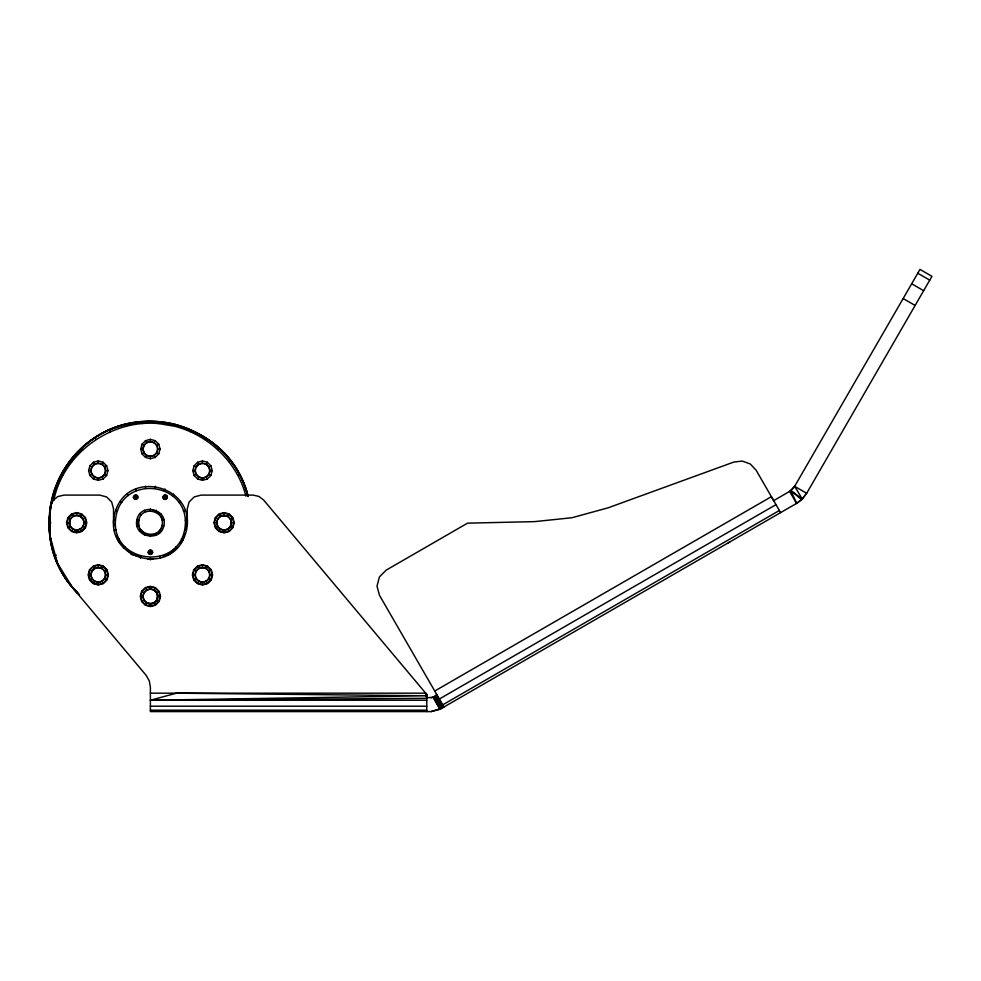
<?xml version="1.0" encoding="UTF-8"?>
<svg xmlns="http://www.w3.org/2000/svg" width="981" height="981" viewBox="0 0 981 981"><rect width="100%" height="100%" fill="white"/><g stroke="black" fill="none" stroke-linecap="round" stroke-linejoin="round"><path stroke-width="1.47" d="M69.565 524.651L69.565 520.825L71.478 517.527L74.777 515.614L78.59 515.614L81.901 517.527L83.802 520.825L83.802 524.651L81.901 527.95L78.59 529.863L74.777 529.863L71.478 527.95L69.565 524.651L69.639 520.715M157.512 448.403L157.512 450.941L155.599 454.252L152.3 456.153L148.474 456.153L145.176 454.252L143.263 450.941L143.336 447.017M157.438 598.459L157.512 594.535L155.599 591.224L152.3 589.323L148.474 589.323L145.176 591.224L143.263 594.535L143.263 598.349L145.176 601.647L148.474 603.56L152.3 603.56L155.599 601.647L157.512 598.349L157.512 594.535M231.136 524.761L231.209 520.825L229.296 517.527L225.998 515.614L222.184 515.614L218.873 517.527L217.61 519.734M137.978 523.523L138.554 526.576L138.444 519.525L137.266 520.237M184.661 529.863C193.539 481.83 119.866 471.702 115.464 520.347C111.908 562.64 176.666 571.543 184.661 529.863L186.464 530.231C174.9 580.335 99.522 559.207 115.66 510.402C129.97 468.072 196.225 486.637 186.464 530.231M77.634 592.818C17.891 535.148 59.081 427.912 140.197 421.916C188.094 416.214 236.715 449.629 248.193 496.533M53.722 500.568C63.164 453.406 110.951 419.059 158.603 423.584L158.75 421.744C199.891 425.043 237.574 455.503 247.727 495.736M137.978 521.953L138.456 519.55L138.456 525.926L137.266 525.24M155.157 488.06L155.403 486.233M245.961 496.227C237.292 462.223 208.597 434.988 174.814 426.294L175.268 424.503M67.015 522.738L68.314 517.907L71.846 514.363L76.69 513.063L81.521 514.363L85.065 517.907L86.365 522.738L85.065 527.57L81.521 531.113L76.69 532.413L71.846 531.113L68.314 527.57L67.015 522.738L69.32 522.738L70.301 526.417L72.999 529.115L76.69 530.108L80.368 529.115L83.066 526.417L84.059 522.738L83.066 519.047L80.368 516.349L76.69 515.368L72.999 516.349L70.301 519.047L69.32 522.738M88.597 470.622L89.896 465.791L93.44 462.247L98.272 460.947L103.115 462.247L106.647 465.791L107.947 470.622L106.647 475.466L103.115 478.998L98.272 480.298L93.44 478.998L89.896 475.466L88.597 470.622L90.902 470.622L91.895 466.944L94.593 464.246L98.272 463.253L101.963 464.246L104.66 466.944L105.641 470.622L104.66 474.314L101.963 477.011L98.272 477.992L94.593 477.011L91.895 474.314L90.902 470.622M88.597 574.854L89.896 570.01L93.44 566.478L98.272 565.179L103.115 566.478L106.647 570.01L107.947 574.854L106.647 579.685L103.115 583.229L98.272 584.529L93.44 583.229L89.896 579.685L88.597 574.854L90.902 574.854L91.895 571.163L94.593 568.465L98.272 567.484L101.963 568.465L104.66 571.163L105.641 574.854L104.66 578.532L101.963 581.23L98.272 582.224L94.593 581.23L91.895 578.532L90.902 574.854M140.712 449.04L142.012 444.197L145.556 440.665L150.387 439.365L155.219 440.665L158.763 444.197L160.062 449.04L158.763 453.872L155.219 457.416L150.387 458.716L145.556 457.416L142.012 453.872L140.712 449.04L143.018 449.04L144.011 452.719L146.709 455.417L150.387 456.41L154.078 455.417L156.776 452.719L157.757 449.04L156.776 445.349L154.078 442.652L150.387 441.671L146.709 442.652L144.011 445.349L143.018 449.04M133.342 497.208L135.648 494.902L137.647 496.055L137.647 498.36L134.495 499.206L133.342 497.208L137.953 497.208M148.082 552.217L150.387 549.912L152.693 552.217L151.54 554.216L149.235 554.216L148.082 552.217L152.693 552.217M162.821 497.208L165.127 494.902L167.126 496.055L167.126 498.36L163.974 499.206L162.821 497.208L167.432 497.208M140.712 596.436L142.012 591.604L145.556 588.06L150.387 586.761L155.219 588.06L158.763 591.604L160.062 596.436L158.763 601.279L155.219 604.811L150.387 606.111L145.556 604.811L142.012 601.279L140.712 596.436L143.018 596.436L144.011 592.757L146.709 590.059L150.387 589.066L154.078 590.059L156.776 592.757L157.757 596.436L156.776 600.127L154.078 602.825L150.387 603.806L146.709 602.825L144.011 600.127L143.018 596.436M192.828 470.622L194.128 465.791L197.659 462.247L202.503 460.947L207.334 462.247L210.878 465.791L212.178 470.622L210.878 475.466L207.334 478.998L202.503 480.298L197.659 478.998L194.128 475.466L192.828 470.622L195.133 470.622L196.114 466.944L198.812 464.246L202.503 463.253L206.182 464.246L208.879 466.944L209.873 470.622L208.879 474.314L206.182 477.011L202.503 477.992L198.812 477.011L196.114 474.314L195.133 470.622M184.195 534.081L182.307 541.169L180.222 543.241M185.716 528.403L187.236 522.738L187.236 508.918L189.088 502.014L194.152 496.95L201.056 495.098L253.037 495.098L258.874 496.398L263.631 500.04L426.76 694.45L426.76 711.593M192.828 574.854L194.128 570.01L197.659 566.478L202.503 565.179L207.334 566.478L210.878 570.01L212.178 574.854L210.878 579.685L207.334 583.229L202.503 584.529L197.659 583.229L194.128 579.685L192.828 574.854L195.133 574.854L196.114 571.163L198.812 568.465L202.503 567.484L206.182 568.465L208.879 571.163L209.873 574.854L208.879 578.532L206.182 581.23L202.503 582.224L198.812 581.23L196.114 578.532L195.133 574.854M214.41 522.738L215.71 517.907L219.254 514.363L224.085 513.063L228.929 514.363L232.46 517.907L233.76 522.738L232.46 527.57L228.929 531.113L224.085 532.413L219.254 531.113L215.71 527.57L214.41 522.738L216.715 522.738L217.708 526.417L220.406 529.115L224.085 530.108L227.776 529.115L230.474 526.417L231.455 522.738L230.474 519.047L227.776 516.349L224.085 515.368L220.406 516.349L217.708 519.047L216.715 522.738M140.442 558.226L140.945 556.448M161.105 528.931L161.644 528.036M164.33 490.623L165.066 488.943M190.351 431.628L191.099 429.936M136.911 519.66C140.541 502.431 168.07 508.722 163.864 525.816C160.234 543.045 132.705 536.754 136.911 519.66L138.713 520.077C135.059 534.89 158.922 540.335 162.061 525.399C165.715 510.586 141.853 505.141 138.713 520.077M144.391 535.185L145.188 533.529M155.587 511.947L156.384 510.292M74.703 456.545L76.028 454.129L79.473 451.873M93.44 478.998L94.593 477.011M101.963 464.246L103.115 462.247M71.846 531.113L72.999 529.115M80.368 516.349L81.521 514.363M145.556 457.416L146.709 455.417M154.078 442.652L155.219 440.665M134.495 499.206L136.8 495.209M93.44 583.229L94.593 581.23M101.963 568.465L103.115 566.478M163.974 499.206L166.28 495.209M196.016 467.618L197.291 465.411L200.59 463.51L203.141 463.51M149.235 554.216L151.54 550.218M197.659 478.998L198.812 477.011M206.182 464.246L207.334 462.247M145.556 604.811L146.709 602.825M154.078 590.059L155.219 588.06M219.254 531.113L220.406 529.115M227.776 516.349L228.929 514.363M196.016 571.837L197.291 569.642L200.59 567.729L204.404 567.729L207.714 569.642L209.615 572.941L209.615 576.754L207.714 580.065L204.404 581.966L200.59 581.966L197.291 580.065L195.378 576.754L195.378 572.941M197.659 583.229L198.812 581.23M206.182 568.465L207.334 566.478M131.246 554.228L132.202 552.646M159.118 531.469L159.535 532.475L159.118 531.469L159.964 530.66L160.676 531.248M793.899 487.631L919.982 269.407L931.95 276.311L806.676 493.296L801.661 499.623L796.56 503.412L439.966 709.288L431.039 711.593L150.387 711.593L150.387 687.092L149.271 680.802L146.071 675.259L72.753 587.877L57.548 563.376L49.872 535.577L50.325 506.736L52.79 500.788L57.695 496.607L63.961 495.098L99.719 495.098L106.622 496.95L111.687 502.014L113.538 508.918L113.538 522.738L114.299 525.571M204.808 439.439L205.814 437.906M142.539 533.541L143.079 532.793L144.219 533.431L139.694 528.906M159.118 514.007L157.696 512.671M247.923 496.227C226.157 408.905 103.373 395.404 61.619 473.848C40.16 511.641 46.978 562.714 77.806 593.395M172.484 495.577L173.637 494.154M158.897 531.8L159.964 530.66M158.75 421.744C66.021 412.498 11.76 530.586 79.486 594.682M156.555 533.431L154.961 534.302L157.696 532.793L156.592 533.48M790.907 490.623L802.286 499.022L796.56 503.412L790.907 490.623L794.708 486.38L806.676 493.296L801.661 499.623L790.907 490.623L773.69 500.653L771.397 496.668L434.742 691.029M217.77 449.531L219.021 448.182M175.035 548.428L168.818 554.645L163.14 556.166M161.08 516.57L161.644 517.441M123.459 547.889L124.808 546.638M75.905 454.019C126.083 396.005 229.873 420.739 247.788 495.479M139.584 531.359L141.019 530.206M159.756 515.27L161.191 514.118M228.904 461.622L230.351 460.494M178.983 502.554L180.492 501.487M89.896 475.466L91.895 474.314M104.66 466.944L106.647 465.791M151.025 441.916L148.474 441.916L145.176 443.829L143.263 447.128L143.263 450.941M142.012 453.872L144.011 452.719M156.776 445.349L158.763 444.197M68.314 527.57L70.301 526.417M83.066 519.047L85.065 517.907M133.649 498.36L137.647 496.055M194.128 475.466L196.114 474.314M208.879 466.944L210.878 465.791M163.128 498.36L167.126 496.055M89.896 579.685L91.895 578.532M104.66 571.163L106.647 570.01M148.389 553.37L152.386 551.064M215.71 527.57L217.708 526.417M230.474 519.047L232.46 517.907M142.012 601.279L144.011 600.127M156.776 592.757L158.763 591.604M194.128 579.685L196.114 578.532M208.879 571.163L210.878 570.01M436.864 694.72L433.05 697.307L426.76 697.773M439.341 699.012L775.996 504.639M779.368 510.488L442.725 704.848L443.952 706.982L379.463 595.295L376.998 586.074L379.463 576.865L386.207 570.12L467.557 523.155L534.657 521.622L571.984 517.723L608.171 507.802L733.837 462.063L742.274 461.07L750.257 463.976L756.093 470.169L780.606 512.622M431.039 711.593L441.487 708.405L434.583 696.436M728.38 542.775L729.827 541.941M237.893 475.38L239.511 474.51M117.671 539.697L119.302 538.839M183.373 511.015L185.115 510.402M81.521 450.095L78.725 451.076C40.184 488.256 39.522 555.638 77.769 593.26M54.544 555.638L56.285 555.05M244.49 490.426L246.231 489.838M147.555 558.827L150.387 559.587L153.22 558.827M431.039 697.773L433.344 697.16L440.248 709.128M148.83 535.074L153.956 534.559M136.911 525.816L138.713 525.399M162.061 520.077L163.864 519.66M114.311 530.231L116.114 529.863M151.945 535.074L153.6 534.731L147.175 534.731M185.311 520.347L187.15 520.224M157.757 449.04L160.062 449.04M105.641 470.622L107.947 470.622M209.873 470.622L212.178 470.622M49.05 522.738L50.889 522.738M84.059 522.738L86.365 522.738M231.455 522.738L233.76 522.738M105.641 574.854L107.947 574.854M209.873 574.854L212.178 574.854M157.757 596.436L160.062 596.436M150.387 693.175L425.68 693.175L426.76 694.45L426.76 698.313L150.387 700.226L176.445 693.175L426.232 695.787L150.387 700.226L426.76 700.226M150.387 706.197L426.76 706.197M150.387 710.195L426.76 710.195M148.474 441.916L152.411 441.99L155.599 443.829L157.512 447.128M222.184 515.614L226.108 515.687M74.666 529.789L78.59 529.863M148.364 603.487L152.3 603.56M113.624 520.224L115.464 520.347M158.603 423.584L174.814 426.294M162.061 525.399L163.864 525.816M152.95 510.66L154.961 511.175L153.6 510.733M140.467 556.926L131.957 554.645L126.77 549.458M54.544 489.838L56.285 490.426M115.66 510.402L117.401 511.015M144.391 533.639L145.813 534.302M181.473 538.839L183.104 539.697M61.263 474.51L62.882 475.38M917.775 273.233L929.743 280.137M911.68 283.779L923.648 290.695M903.158 298.543L915.126 305.447M204.404 463.51L207.714 465.411L209.615 468.722L209.615 472.535L207.714 475.834L204.404 477.747L200.59 477.747L197.291 475.834L195.378 472.535L195.378 468.722M208.879 474.314L210.878 475.466M194.128 465.791L196.114 466.944M142.012 444.197L144.011 445.349M156.776 452.719L158.763 453.872M215.71 517.907L217.708 519.047M230.474 526.417L232.46 527.57M163.128 496.055L167.126 498.36M89.896 465.791L91.895 466.944M104.66 474.314L106.647 475.466M133.649 496.055L137.647 498.36M194.128 570.01L196.114 571.163M208.879 578.532L210.878 579.685M148.389 551.064L152.386 553.37M68.314 517.907L70.301 519.047M83.066 526.417L85.065 527.57M142.012 591.604L144.011 592.757M156.776 600.127L158.763 601.279M89.896 570.01L91.895 571.163M104.66 578.532L106.647 579.685M120.283 501.487L121.791 502.554M70.424 460.494L71.871 461.622M139.584 514.118L141.019 515.27M159.756 530.206L161.191 531.359M175.967 546.638L177.316 547.889M122.625 545.313L118.48 541.169L116.96 535.491M140.81 530.66L141.632 531.506L139.891 529.397M81.754 448.182L83.005 449.531M127.138 494.154L128.29 495.577M110.743 431.517L109.676 429.936L110.424 431.628M94.961 437.906L95.966 439.439M168.573 552.646L169.529 554.228M802.2 498.949L794.708 486.38L789.656 491.444L796.56 503.412M436.741 695.198L443.645 707.166M435.871 695.701L442.787 707.657M433.05 697.307L439.966 709.288M197.659 462.247L198.812 464.246M206.182 477.011L207.334 478.998M219.254 514.363L220.406 516.349M227.776 529.115L228.929 531.113M145.556 440.665L146.709 442.652M154.078 455.417L155.219 457.416M163.974 495.209L166.28 499.206M197.659 566.478L198.812 568.465M206.182 581.23L207.334 583.229M134.495 495.209L136.8 499.206M149.235 550.218L151.54 554.216M93.44 462.247L94.593 464.246M101.963 477.011L103.115 478.998M145.556 588.06L146.709 590.059M154.078 602.825L155.219 604.811M71.846 514.363L72.999 516.349M80.368 529.115L81.521 531.113M93.44 566.478L94.593 568.465M101.963 581.23L103.115 583.229M436.373 693.849L437.048 695.026M144.391 510.292L145.188 511.947M155.587 533.529L156.384 535.185M135.709 488.943L136.445 490.623M159.829 556.448L160.332 558.226M125.507 424.503L125.96 426.294M425.68 693.175L426.76 698.313L426.232 693.825M145.372 486.233L145.617 488.06M142.024 421.744L142.171 423.584M231.209 520.825L231.209 524.651L229.296 527.95L225.998 529.863L222.184 529.863L218.873 527.95L216.973 524.651L216.973 520.825M224.085 513.063L224.085 515.368M224.085 530.108L224.085 532.413M202.503 460.947L202.503 463.253M202.503 477.992L202.503 480.298M202.503 565.179L202.503 567.484M202.503 582.224L202.503 584.529M165.127 494.902L165.127 499.513M150.387 439.365L150.387 441.671M150.387 456.41L150.387 458.716M150.387 508.918L150.387 510.758M150.387 534.719L150.387 536.558M150.387 549.912L150.387 554.523M150.387 557.748L150.387 559.587M150.387 586.761L150.387 589.066M150.387 603.806L150.387 606.111M135.648 494.902L135.648 499.513M98.272 460.947L98.272 463.253M98.272 477.992L98.272 480.298M98.272 565.179L98.272 567.484M98.272 582.224L98.272 584.529M76.69 513.063L76.69 515.368M76.69 530.108L76.69 532.413M162.319 525.926L162.221 526.576L162.331 525.939M67.91 517.674L66.549 522.738L67.91 527.803L71.625 531.518L76.69 532.867L81.754 531.518L85.47 527.803L86.819 522.738L85.47 517.674L81.754 513.958L76.69 512.609L71.625 513.958L67.91 517.674M89.492 569.789L88.143 574.854L89.492 579.918L93.207 583.634L98.272 584.983L103.336 583.634L107.052 579.918L108.413 574.854L107.052 569.789L103.336 566.074L98.272 564.713L93.207 566.074L89.492 569.789M141.607 591.371L140.258 596.436L141.607 601.5L145.323 605.216L150.387 606.577L155.452 605.216L159.167 601.5L160.516 596.436L159.167 591.371L155.452 587.656L150.387 586.307L145.323 587.656L141.607 591.371M193.723 569.789L192.362 574.854L193.723 579.918L197.439 583.634L202.503 584.983L207.567 583.634L211.283 579.918L212.632 574.854L211.283 569.789L207.567 566.074L202.503 564.713L197.439 566.074L193.723 569.789M215.317 517.674L213.956 522.738L215.317 527.803L219.021 531.518L224.085 532.867L229.149 531.518L232.865 527.803L234.226 522.738L232.865 517.674L229.149 513.958L224.085 512.609L219.021 513.958L215.317 517.674M93.06 465.411L91.159 468.722L91.159 472.535L93.06 475.834L96.371 477.747L100.185 477.747L103.483 475.834L105.396 472.535L105.396 468.722L103.483 465.411L100.185 463.51L96.371 463.51L93.06 465.411M93.06 569.642L91.159 572.941L91.159 576.754L93.06 580.065L96.371 581.966L100.185 581.966L103.483 580.065L105.396 576.754L105.396 572.941L103.483 569.642L100.185 567.729L96.371 567.729L93.06 569.642M162.331 519.525L162.221 518.9L162.319 519.55"/></g></svg>
